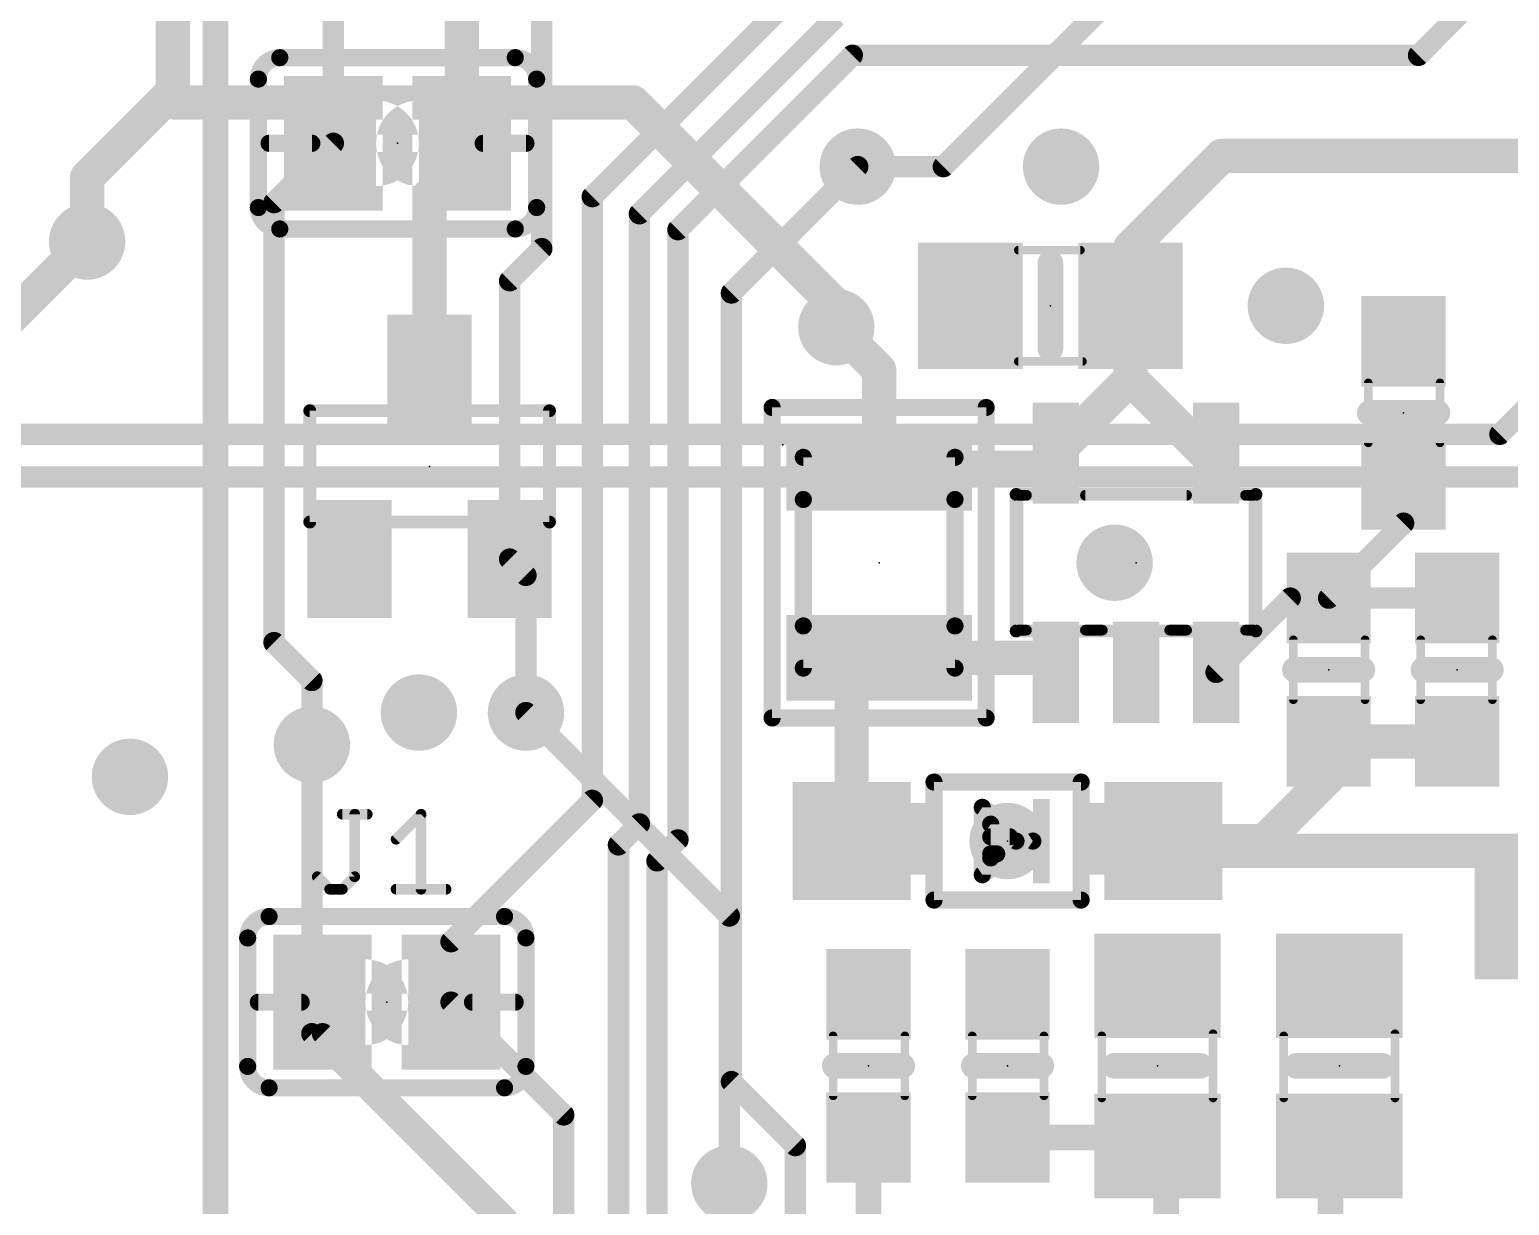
# Model space of a CAD drawing. Extents: x -8.6 to 41.9, y -5.2 to 49.8.
# Drawn here: x 8.97 to 26.53, y 9.65 to 23.6 of the extents above; entities that cross this region are included whole.
import ezdxf

# ---------------------------------------------------------------- set-up
doc = ezdxf.new("R2010")
doc.units = 0
for name, color, linetype in [('1', 12, 'CONTINUOUS'), ('16', 5, 'CONTINUOUS'), ('18', 110, 'CONTINUOUS'), ('21', 40, 'CONTINUOUS'), ('23', 40, 'CONTINUOUS'), ('24', 6, 'CONTINUOUS'), ('51', 253, 'CONTINUOUS')]:
    doc.layers.add(name, color=color, linetype=linetype)

# ---------------------------------------------------------------- blocks, each defined once
blk = doc.blocks.new('RECT')
blk.add_solid([(-0.5, -0.5), (0.5, -0.5), (-0.5, 0.5), (0.5, 0.5)])
blk = doc.blocks.new('ROUNDV')
at = {"const_width": 0.5}
blk.add_lwpolyline([(0, -0.25, 1), (0, 0.25, 1), (0, -0.25)], format="xyb", dxfattribs=at)

msp = doc.modelspace()

# ---------------------------------------------------------------- linework, layer by layer
at = {"layer": '1'}
for points, const_width in [([(15.047, 31.049), (15.047, 20.998)], 0.254), ([(14.097, 22.2476), (14.097, 25.527)], 0.4064), ([(25.4508, 23.2918), (26.543, 24.384)], 0.254), ([(11.176, 24.252), (11.176, 9.271)], 0.3048), ([(15.6464, 21.6154), (18.288, 24.257)], 0.254), ([(12.573, 22.2476), (12.573, 23.876)], 0.254), ([(16.2052, 21.4122), (18.542, 23.749)], 0.254), ([(16.6624, 21.2228), (18.7314, 23.2918)], 0.254), ([(18.7314, 23.2918), (23.4442, 23.2918)], 0.254), ([(23.4442, 23.2918), (25.4508, 23.2918)], 0.254), ([(11.8698, 21.5444), (12.573, 22.2476)], 0.254), ([(14.0589, 22.2095), (14.097, 22.2476)], 0.4064), ([(14.0589, 21.9777), (14.0589, 22.2095)], 0.4064), ([(22.032, 21.016), (23.114, 22.098)], 0.4064), ([(23.114, 22.098), (32.258, 22.098)], 0.4064), ([(13.716, 21.6348), (14.0589, 21.9777)], 0.4064), ([(18.796, 21.971), (17.2974, 20.4724)], 0.254), ([(13.716, 19.515), (13.716, 21.6348)], 0.4064), ([(11.8698, 16.3242), (11.8698, 21.5444)], 0.254), ([(15.6464, 21.6154), (15.6464, 14.4526)], 0.254), ([(16.2052, 21.4122), (16.2052, 14.1732)], 0.254), ([(7.485, 18.915), (9.652, 21.082)], 0.4064), ([(16.6624, 13.9838), (16.6624, 21.2228)], 0.254), ([(15.047, 20.998), (14.666, 20.617)], 0.254), ([(22.032, 20.32), (22.032, 21.016)], 0.4064), ([(14.666, 17.315), (14.666, 20.617)], 0.254), ([(17.2974, 11.1155), (17.2974, 20.4724)], 0.254), ([(22.032, 19.4561), (22.032, 20.32)], 0.4064), ([(18.542, 20.066), (19.05, 19.558)], 0.4064), ([(19.05, 19.558), (19.05, 18.399)], 0.4064), ([(21.148, 18.5721), (22.032, 19.4561)], 0.4064), ([(22.916, 18.5721), (22.032, 19.4561)], 0.4064), ([(20.9749, 18.399), (21.148, 18.5721)], 0.4064), ([(23.048, 18.5721), (22.916, 18.5721)], 0.4064), ([(19.05, 18.399), (20.9749, 18.399)], 0.4064), ([(25.273, 18.2), (25.273, 17.741)], 0.254), ([(25.273, 17.741), (24.384, 16.852)], 0.254), ([(14.859, 17.122), (14.666, 17.315)], 0.254), ([(14.859, 15.494), (14.859, 17.122)], 0.254), ([(23.048, 15.9719), (23.9281, 16.852)], 0.254), ([(23.9281, 16.852), (24.384, 16.852)], 0.254), ([(24.384, 16.852), (25.908, 16.852)], 0.254), ([(12.319, 15.875), (11.8698, 16.3242)], 0.254), ([(18.724, 15.819), (19.05, 16.145)], 0.4064), ([(19.05, 16.145), (20.9749, 16.145)], 0.4064), ([(20.9749, 16.145), (21.148, 15.9719)], 0.4064), ([(12.319, 15.113), (12.319, 15.875)], 0.254), ([(18.724, 13.97), (18.724, 15.819)], 0.4064), ([(24.384, 14.732), (24.384, 15.152)], 0.4064), ([(24.384, 15.152), (25.908, 15.152)], 0.4064), ([(23.622, 13.97), (24.384, 14.732)], 0.4064), ([(15.6464, 14.4526), (13.97, 12.7762)], 0.254), ([(16.2052, 14.1732), (15.957, 13.925)], 0.254), ([(15.957, 13.925), (15.957, 3.544)], 0.254), ([(16.4142, 13.7356), (16.6624, 13.9838)], 0.254), ([(22.424, 13.97), (23.622, 13.97)], 0.4064), ([(22.424, 13.97), (22.54, 13.854)], 0.4064), ([(26.736, 13.854), (22.54, 13.854)], 0.4064), ([(16.4142, 8.8588), (16.4142, 13.7356)], 0.254), ([(13.97, 12.0584), (13.97, 12.7762)], 0.254), ([(12.446, 11.684), (12.446, 12.0584)], 0.254), ([(15.307, 10.7214), (13.97, 12.0584)], 0.254), ([(14.657, 9.473), (12.446, 11.684)], 0.254), ([(18.0554, 10.3575), (17.2974, 11.1155)], 0.254), ([(15.307, 3.544), (15.307, 10.7214)], 0.254), ([(18.923, 8.89), (18.923, 10.453)], 0.3048), ([(20.574, 10.453), (22.252, 10.453)], 0.3048), ([(22.252, 10.453), (22.352, 10.353)], 0.3048), ([(18.0554, 9.0072), (18.0554, 10.3575)], 0.254), ([(22.457, 10.248), (22.352, 10.353)], 0.3048), ([(22.457, 7.239), (22.457, 10.248)], 0.3048), ([(24.407, 10.249), (24.511, 10.353)], 0.3048), ([(24.407, 3.544), (24.407, 10.249)], 0.3048), ([(17.272, 9.017), (17.272, 9.906)], 0.254)]:
    msp.add_lwpolyline(points, dxfattribs=dict(at, const_width=const_width))
for points, const_width in [([(18.7314, 23.3553, 1), (18.7314, 23.2283)], 0.127), ([(18.7763, 23.2469, 1), (18.6865, 23.3367)], 0.127), ([(23.4442, 23.3553, 1), (23.4442, 23.2283)], 0.127), ([(23.4442, 23.2283, 1), (23.4442, 23.3553)], 0.127), ([(25.4059, 23.3367, 1), (25.4957, 23.2469)], 0.127), ([(25.4508, 23.2283, 1), (25.4508, 23.3553)], 0.127), ([(12.5095, 22.2476, 1), (12.6365, 22.2476)], 0.127), ([(12.6179, 22.2027, 1), (12.5281, 22.2925)], 0.127), ([(14.1605, 22.2095, 1), (13.9573, 22.2095)], 0.2032), ([(13.9871, 22.2813, 1), (14.1307, 22.1377)], 0.2032), ([(13.9954, 22.2476, 1), (14.1986, 22.2476)], 0.2032), ([(14.1688, 22.1758, 1), (14.0252, 22.3194)], 0.2032), ([(23.114, 22.1996, 1), (23.114, 21.9964)], 0.2032), ([(23.1858, 22.0262, 1), (23.0422, 22.1698)], 0.2032), ([(14.1307, 21.9058, 1), (13.9871, 22.0495)], 0.2032), ([(13.9573, 21.9777, 1), (14.1605, 21.9777)], 0.2032), ([(18.8409, 21.9261, 1), (18.7511, 22.0159)], 0.127), ([(13.8176, 21.6348, 1), (13.6144, 21.6348)], 0.2032), ([(13.6442, 21.7066, 1), (13.7878, 21.5629)], 0.2032), ([(11.9333, 21.5444, 1), (11.8063, 21.5444)], 0.127), ([(11.8249, 21.5893, 1), (11.9147, 21.4995)], 0.127), ([(15.7099, 21.6154, 1), (15.5829, 21.6154)], 0.127), ([(15.6015, 21.6603, 1), (15.6913, 21.5705)], 0.127), ([(16.2687, 21.4122, 1), (16.1417, 21.4122)], 0.127), ([(16.1603, 21.4571, 1), (16.2501, 21.3673)], 0.127), ([(9.7238, 21.0102, 1), (9.5802, 21.1538)], 0.2032), ([(16.7259, 21.2228, 1), (16.5989, 21.2228)], 0.127), ([(16.6175, 21.2677, 1), (16.7073, 21.1779)], 0.127), ([(15.0919, 20.9531, 1), (15.0021, 21.0429)], 0.127), ([(22.1336, 21.016, 1), (21.9304, 21.016)], 0.2032), ([(21.9602, 21.0878, 1), (22.1038, 20.9442)], 0.2032), ([(14.9835, 20.998, 1), (15.1105, 20.998)], 0.127), ([(14.7295, 20.617, 1), (14.6025, 20.617)], 0.127), ([(14.6211, 20.6619, 1), (14.7109, 20.5721)], 0.127), ([(17.3609, 20.4724, 1), (17.2339, 20.4724)], 0.127), ([(17.2525, 20.5173, 1), (17.3423, 20.4275)], 0.127), ([(22.1336, 20.32, 1), (21.9304, 20.32)], 0.2032), ([(21.9304, 20.32, 1), (22.1336, 20.32)], 0.2032), ([(18.6138, 20.1378, 1), (18.4702, 19.9942)], 0.2032), ([(19.1516, 19.558, 1), (18.9484, 19.558)], 0.2032), ([(18.9782, 19.4862, 1), (19.1218, 19.6298)], 0.2032), ([(13.6144, 19.515, 1), (13.8176, 19.515)], 0.2032), ([(21.9304, 19.4561, 1), (22.1336, 19.4561)], 0.2032), ([(22.1038, 19.5279, 1), (21.9602, 19.3843)], 0.2032), ([(22.1038, 19.3843, 1), (21.9602, 19.5279)], 0.2032), ([(21.0762, 18.6439, 1), (21.2198, 18.5003)], 0.2032), ([(21.2198, 18.5003, 1), (21.0762, 18.6439)], 0.2032), ([(22.916, 18.6737, 1), (22.916, 18.4705)], 0.2032), ([(22.8442, 18.5003, 1), (22.9878, 18.6439)], 0.2032), ([(23.048, 18.4705, 1), (23.048, 18.6737)], 0.2032), ([(19.05, 18.5006, 1), (19.05, 18.2974)], 0.2032), ([(18.9484, 18.399, 1), (19.1516, 18.399)], 0.2032), ([(20.9031, 18.4708, 1), (21.0467, 18.3272)], 0.2032), ([(20.9749, 18.2974, 1), (20.9749, 18.5006)], 0.2032), ([(25.3365, 18.2, 1), (25.2095, 18.2)], 0.127), ([(25.2095, 17.741, 1), (25.3365, 17.741)], 0.127), ([(25.3179, 17.6961, 1), (25.2281, 17.7859)], 0.127), ([(14.7109, 17.3599, 1), (14.6211, 17.2701)], 0.127), ([(14.6025, 17.315, 1), (14.7295, 17.315)], 0.127), ([(14.9225, 17.122, 1), (14.7955, 17.122)], 0.127), ([(14.8141, 17.0771, 1), (14.9039, 17.1669)], 0.127), ([(23.9281, 16.9155, 1), (23.9281, 16.7885)], 0.127), ([(23.973, 16.8071, 1), (23.8832, 16.8969)], 0.127), ([(24.384, 16.9155, 1), (24.384, 16.7885)], 0.127), ([(24.3391, 16.8969, 1), (24.4289, 16.8071)], 0.127), ([(24.384, 16.7885, 1), (24.384, 16.9155)], 0.127), ([(25.908, 16.7885, 1), (25.908, 16.9155)], 0.127), ([(11.9147, 16.3691, 1), (11.8249, 16.2793)], 0.127), ([(11.8063, 16.3242, 1), (11.9333, 16.3242)], 0.127), ([(19.05, 16.2466, 1), (19.05, 16.0434)], 0.2032), ([(19.1218, 16.0732, 1), (18.9782, 16.2168)], 0.2032), ([(21.0467, 16.2168, 1), (20.9031, 16.0732)], 0.2032), ([(20.9749, 16.0434, 1), (20.9749, 16.2466)], 0.2032), ([(12.3825, 15.875, 1), (12.2555, 15.875)], 0.127), ([(12.2741, 15.8301, 1), (12.3639, 15.9199)], 0.127), ([(18.8256, 15.819, 1), (18.6224, 15.819)], 0.2032), ([(18.6522, 15.8908, 1), (18.7958, 15.7472)], 0.2032), ([(21.0762, 15.9001, 1), (21.2198, 16.0437)], 0.2032), ([(23.0031, 16.0168, 1), (23.0929, 15.927)], 0.127), ([(14.7955, 15.494, 1), (14.9225, 15.494)], 0.127), ([(24.4856, 15.152, 1), (24.2824, 15.152)], 0.2032), ([(24.384, 15.2536, 1), (24.384, 15.0504)], 0.2032), ([(25.908, 15.0504, 1), (25.908, 15.2536)], 0.2032), ([(12.2555, 15.113, 1), (12.3825, 15.113)], 0.127), ([(24.4558, 14.6602, 1), (24.3122, 14.8038)], 0.2032), ([(24.2824, 14.732, 1), (24.4856, 14.732)], 0.2032), ([(15.6913, 14.4077, 1), (15.6015, 14.4975)], 0.127), ([(15.5829, 14.4526, 1), (15.7099, 14.4526)], 0.127), ([(16.1417, 14.1732, 1), (16.2687, 14.1732)], 0.127), ([(16.2501, 14.1283, 1), (16.1603, 14.2181)], 0.127), ([(16.0205, 13.925, 1), (15.8935, 13.925)], 0.127), ([(16.7073, 13.9389, 1), (16.6175, 14.0287)], 0.127), ([(18.6224, 13.97, 1), (18.8256, 13.97)], 0.2032), ([(22.424, 14.0716, 1), (22.424, 13.8684)], 0.2032), ([(22.4958, 14.0418, 1), (22.3522, 13.8982)], 0.2032), ([(22.54, 13.9556, 1), (22.54, 13.7524)], 0.2032), ([(23.5502, 14.0418, 1), (23.6938, 13.8982)], 0.2032), ([(23.622, 13.8684, 1), (23.622, 14.0716)], 0.2032), ([(15.9121, 13.9699, 1), (16.0019, 13.8801)], 0.127), ([(16.5989, 13.9838, 1), (16.7259, 13.9838)], 0.127), ([(22.4682, 13.7822, 1), (22.6118, 13.9258)], 0.2032), ([(16.4777, 13.7356, 1), (16.3507, 13.7356)], 0.127), ([(16.3693, 13.7805, 1), (16.4591, 13.6907)], 0.127), ([(14.0335, 12.7762, 1), (13.9065, 12.7762)], 0.127), ([(13.9251, 12.8211, 1), (14.0149, 12.7313)], 0.127), ([(12.5095, 12.0584, 1), (12.3825, 12.0584)], 0.127), ([(14.0149, 12.1033, 1), (13.9251, 12.0135)], 0.127), ([(13.9065, 12.0584, 1), (14.0335, 12.0584)], 0.127), ([(12.4909, 11.7289, 1), (12.4011, 11.6391)], 0.127), ([(12.3825, 11.684, 1), (12.5095, 11.684)], 0.127), ([(17.3423, 11.1604, 1), (17.2525, 11.0706)], 0.127), ([(17.2339, 11.1155, 1), (17.3609, 11.1155)], 0.127), ([(15.3705, 10.7214, 1), (15.2435, 10.7214)], 0.127), ([(15.2621, 10.6765, 1), (15.3519, 10.7663)], 0.127), ([(18.9992, 10.453, 1), (18.8468, 10.453)], 0.1524), ([(20.574, 10.5292, 1), (20.574, 10.3768)], 0.1524), ([(22.3059, 10.5069, 1), (22.1981, 10.3991)], 0.1524), ([(22.252, 10.3768, 1), (22.252, 10.5292)], 0.1524), ([(18.1189, 10.3575, 1), (17.9919, 10.3575)], 0.127), ([(18.0105, 10.3126, 1), (18.1003, 10.4024)], 0.127), ([(22.4059, 10.4069, 1), (22.2981, 10.2991)], 0.1524), ([(22.2981, 10.2991, 1), (22.4059, 10.4069)], 0.1524), ([(22.5332, 10.248, 1), (22.3808, 10.248)], 0.1524), ([(22.4031, 10.1941, 1), (22.5109, 10.3019)], 0.1524), ([(24.4832, 10.249, 1), (24.3308, 10.249)], 0.1524), ([(24.3531, 10.3029, 1), (24.4609, 10.1951)], 0.1524), ([(24.5649, 10.2991, 1), (24.4571, 10.4069)], 0.1524), ([(17.3355, 9.906, 1), (17.2085, 9.906)], 0.127)]:
    msp.add_lwpolyline(points, format="xyb", dxfattribs=dict(at, const_width=const_width))
at = {"layer": '16'}
for points, const_width in [([(10.668, 38.608), (10.668, 23.368)], 0.4064), ([(19.812, 21.971), (22.352, 24.511)], 0.254), ([(10.668, 22.86), (10.668, 23.368)], 0.4064), ([(10.668, 22.86), (9.652, 21.844)], 0.4064), ([(10.668, 22.86), (10.668, 22.733)], 0.4064), ([(10.668, 22.733), (16.129, 22.733)], 0.4064), ([(18.542, 20.32), (16.129, 22.733)], 0.4064), ([(9.652, 21.082), (9.652, 21.844)], 0.4064), ([(18.796, 21.971), (19.812, 21.971)], 0.254), ([(18.542, 20.32), (18.542, 20.066)], 0.4064), ([(27.94, 20.32), (26.416, 18.796)], 0.254), ([(26.416, 18.796), (7.112, 18.796)], 0.254), ([(26.924, 18.288), (8.128, 18.288)], 0.254), ([(17.272, 13.081), (14.859, 15.494)], 0.254), ([(12.319, 15.113), (12.319, 11.684)], 0.254), ([(17.272, 9.906), (17.272, 13.081)], 0.254), ([(12.319, 11.684), (16.002, 8.001)], 0.254)]:
    msp.add_lwpolyline(points, dxfattribs=dict(at, const_width=const_width))
for points, const_width in [([(10.7696, 23.368, 1), (10.5664, 23.368)], 0.2032), ([(10.5664, 23.368, 1), (10.7696, 23.368)], 0.2032), ([(10.7696, 22.86, 1), (10.5664, 22.86)], 0.2032), ([(10.7398, 22.7882, 1), (10.5962, 22.9318)], 0.2032), ([(10.5664, 22.86, 1), (10.7696, 22.86)], 0.2032), ([(10.668, 22.8346, 1), (10.668, 22.6314)], 0.2032), ([(10.5664, 22.733, 1), (10.7696, 22.733)], 0.2032), ([(16.2008, 22.8048, 1), (16.0572, 22.6612)], 0.2032), ([(16.129, 22.6314, 1), (16.129, 22.8346)], 0.2032), ([(9.7536, 21.844, 1), (9.5504, 21.844)], 0.2032), ([(9.5802, 21.9158, 1), (9.7238, 21.7722)], 0.2032), ([(18.796, 22.0345, 1), (18.796, 21.9075)], 0.127), ([(19.7671, 22.0159, 1), (19.8569, 21.9261)], 0.127), ([(19.812, 21.9075, 1), (19.812, 22.0345)], 0.127), ([(9.5504, 21.082, 1), (9.7536, 21.082)], 0.2032), ([(18.6436, 20.32, 1), (18.4404, 20.32)], 0.2032), ([(18.4702, 20.2482, 1), (18.6138, 20.3918)], 0.2032), ([(18.4404, 20.066, 1), (18.6436, 20.066)], 0.2032), ([(26.3711, 18.8409, 1), (26.4609, 18.7511)], 0.127), ([(26.416, 18.7325, 1), (26.416, 18.8595)], 0.127), ([(14.9039, 15.5389, 1), (14.8141, 15.4491)], 0.127), ([(12.3825, 15.113, 1), (12.2555, 15.113)], 0.127), ([(17.3355, 13.081, 1), (17.2085, 13.081)], 0.127), ([(17.2271, 13.0361, 1), (17.3169, 13.1259)], 0.127), ([(12.3639, 11.7289, 1), (12.2741, 11.6391)], 0.127), ([(12.2555, 11.684, 1), (12.3825, 11.684)], 0.127), ([(17.2085, 9.906, 1), (17.3355, 9.906)], 0.127)]:
    msp.add_lwpolyline(points, format="xyb", dxfattribs=dict(at, const_width=const_width))
at = {"layer": '21'}
for points, const_width in [([(11.938, 23.2636, 0.4142), (11.684, 23.0096)], 0.2032), ([(11.938, 23.3144, 1), (11.938, 23.2128)], 0.1016), ([(11.938, 23.2128, 1), (11.938, 23.3144)], 0.1016), ([(14.986, 23.0096, 0.4142), (14.732, 23.2636)], 0.2032), ([(14.732, 23.3144, 1), (14.732, 23.2128)], 0.1016), ([(14.732, 23.2128, 1), (14.732, 23.3144)], 0.1016), ([(11.7348, 23.0096, 1), (11.6332, 23.0096)], 0.1016), ([(11.6332, 23.0096, 1), (11.7348, 23.0096)], 0.1016), ([(15.0368, 23.0096, 1), (14.9352, 23.0096)], 0.1016), ([(14.9352, 23.0096, 1), (15.0368, 23.0096)], 0.1016), ([(11.684, 21.4856, 0.4142), (11.938, 21.2316)], 0.2032), ([(11.7348, 21.4856, 1), (11.6332, 21.4856)], 0.1016), ([(11.6332, 21.4856, 1), (11.7348, 21.4856)], 0.1016), ([(14.732, 21.2316, 0.4142), (14.986, 21.4856)], 0.2032), ([(15.0368, 21.4856, 1), (14.9352, 21.4856)], 0.1016), ([(14.9352, 21.4856, 1), (15.0368, 21.4856)], 0.1016), ([(11.938, 21.2824, 1), (11.938, 21.1808)], 0.1016), ([(11.938, 21.1808, 1), (11.938, 21.2824)], 0.1016), ([(14.732, 21.2824, 1), (14.732, 21.1808)], 0.1016), ([(14.732, 21.1808, 1), (14.732, 21.2824)], 0.1016), ([(21.1582, 20.828, 1), (21.0058, 20.828)], 0.1524), ([(21.0058, 19.812, 1), (21.1582, 19.812)], 0.1524), ([(17.8308, 19.1135, 1), (17.7292, 19.1135)], 0.1016), ([(17.78, 19.1643, 1), (17.78, 19.0627)], 0.1016), ([(20.3708, 19.1135, 1), (20.2692, 19.1135)], 0.1016), ([(20.32, 19.0627, 1), (20.32, 19.1643)], 0.1016), ([(24.873, 19.1262, 1), (24.873, 18.9738)], 0.1524), ([(25.673, 18.9738, 1), (25.673, 19.1262)], 0.1524), ([(20.698, 18.1037, 1), (20.698, 18.0403)], 0.0635), ([(20.7297, 18.072, 1), (20.6663, 18.072)], 0.0635), ([(20.798, 18.0403, 1), (20.798, 18.1037)], 0.0635), ([(21.498, 18.1037, 1), (21.498, 18.0403)], 0.0635), ([(22.698, 18.0403, 1), (22.698, 18.1037)], 0.0635), ([(23.398, 18.1037, 1), (23.398, 18.0403)], 0.0635), ([(23.5297, 18.072, 1), (23.4663, 18.072)], 0.0635), ([(23.498, 18.0403, 1), (23.498, 18.1037)], 0.0635), ([(20.698, 16.5038, 1), (20.698, 16.4403)], 0.0635), ([(20.798, 16.4403, 1), (20.798, 16.5038)], 0.0635), ([(21.498, 16.5038, 1), (21.498, 16.4403)], 0.0635), ([(21.698, 16.4403, 1), (21.698, 16.5038)], 0.0635), ([(22.498, 16.5038, 1), (22.498, 16.4403)], 0.0635), ([(22.698, 16.4403, 1), (22.698, 16.5038)], 0.0635), ([(23.398, 16.5038, 1), (23.398, 16.4403)], 0.0635), ([(23.498, 16.4403, 1), (23.498, 16.5038)], 0.0635), ([(20.6663, 16.472, 1), (20.7297, 16.472)], 0.0635), ([(23.4663, 16.472, 1), (23.5297, 16.472)], 0.0635), ([(23.984, 16.0782, 1), (23.984, 15.9258)], 0.1524), ([(24.784, 15.9258, 1), (24.784, 16.0782)], 0.1524), ([(25.508, 16.0782, 1), (25.508, 15.9258)], 0.1524), ([(26.308, 15.9258, 1), (26.308, 16.0782)], 0.1524), ([(17.78, 15.4813, 1), (17.78, 15.3797)], 0.1016), ([(17.7292, 15.4305, 1), (17.8308, 15.4305)], 0.1016), ([(20.2692, 15.4305, 1), (20.3708, 15.4305)], 0.1016), ([(20.32, 15.3797, 1), (20.32, 15.4813)], 0.1016), ([(19.701, 14.7208, 1), (19.701, 14.6192)], 0.1016), ([(21.447, 14.6192, 1), (21.447, 14.7208)], 0.1016), ([(20.3248, 14.37, 1), (20.2232, 14.37)], 0.1016), ([(20.3022, 14.4123, 1), (20.2458, 14.3277)], 0.1016), ([(12.6791, 14.32, 1), (12.6791, 14.2565)], 0.0635), ([(12.8591, 14.2883, 1), (12.7956, 14.2883)], 0.0635), ([(12.9757, 14.2565, 1), (12.9757, 14.32)], 0.0635), ([(13.6464, 14.2883, 1), (13.5829, 14.2883)], 0.0635), ([(13.6371, 14.2658, 1), (13.5922, 14.3107)], 0.0635), ([(20.4248, 14.17, 1), (20.3232, 14.17)], 0.1016), ([(20.4022, 14.2123, 1), (20.3458, 14.1277)], 0.1016), ([(20.374, 14.0716, 1), (20.374, 13.97)], 0.1016), ([(20.5978, 13.97, 1), (20.5978, 14.0716)], 0.1016), ([(20.7022, 13.9277, 1), (20.6458, 14.0123)], 0.1016), ([(20.6458, 13.9277, 1), (20.7022, 14.0123)], 0.1016), ([(20.9022, 13.9277, 1), (20.8458, 14.0123)], 0.1016), ([(20.8458, 13.9277, 1), (20.9022, 14.0123)], 0.1016), ([(13.2956, 14.0141, 1), (13.3405, 13.9692)], 0.0635), ([(20.374, 13.8684, 1), (20.374, 13.7668)], 0.1016), ([(20.4454, 13.7668, 1), (20.4454, 13.8684)], 0.1016), ([(20.3458, 13.8123, 1), (20.4022, 13.7277)], 0.1016), ([(20.3232, 13.77, 1), (20.4248, 13.77)], 0.1016), ([(12.405, 13.5692, 1), (12.36, 13.5243)], 0.0635), ([(12.7956, 13.5468, 1), (12.8591, 13.5468)], 0.0635), ([(12.8498, 13.5243, 1), (12.8049, 13.5692)], 0.0635), ([(20.2458, 13.6123, 1), (20.3022, 13.5277)], 0.1016), ([(20.2232, 13.57, 1), (20.3248, 13.57)], 0.1016), ([(12.5308, 13.4303, 1), (12.5308, 13.3667)], 0.0635), ([(12.5083, 13.376, 1), (12.5532, 13.421)], 0.0635), ([(12.6566, 13.421, 1), (12.7015, 13.376)], 0.0635), ([(12.6791, 13.3667, 1), (12.6791, 13.4303)], 0.0635), ([(13.318, 13.4303, 1), (13.318, 13.3667)], 0.0635), ([(13.5829, 13.3985, 1), (13.6464, 13.3985)], 0.0635), ([(13.9112, 13.3667, 1), (13.9112, 13.4303)], 0.0635), ([(19.701, 13.3208, 1), (19.701, 13.2192)], 0.1016), ([(21.447, 13.2192, 1), (21.447, 13.3208)], 0.1016), ([(11.811, 13.0744, 0.4142), (11.557, 12.8204)], 0.2032), ([(11.811, 13.1252, 1), (11.811, 13.0236)], 0.1016), ([(11.811, 13.0236, 1), (11.811, 13.1252)], 0.1016), ([(14.859, 12.8204, 0.4142), (14.605, 13.0744)], 0.2032), ([(14.605, 13.1252, 1), (14.605, 13.0236)], 0.1016), ([(14.605, 13.0236, 1), (14.605, 13.1252)], 0.1016), ([(11.6078, 12.8204, 1), (11.5062, 12.8204)], 0.1016), ([(11.5062, 12.8204, 1), (11.6078, 12.8204)], 0.1016), ([(14.9098, 12.8204, 1), (14.8082, 12.8204)], 0.1016), ([(14.8082, 12.8204, 1), (14.9098, 12.8204)], 0.1016), ([(18.523, 11.3792, 1), (18.523, 11.2268)], 0.1524), ([(19.323, 11.2268, 1), (19.323, 11.3792)], 0.1524), ([(20.174, 11.3792, 1), (20.174, 11.2268)], 0.1524), ([(20.974, 11.2268, 1), (20.974, 11.3792)], 0.1524), ([(21.844, 11.3792, 1), (21.844, 11.2268)], 0.1524), ([(22.86, 11.2268, 1), (22.86, 11.3792)], 0.1524), ([(24.003, 11.3792, 1), (24.003, 11.2268)], 0.1524), ([(25.019, 11.2268, 1), (25.019, 11.3792)], 0.1524), ([(11.557, 11.2964, 0.4142), (11.811, 11.0424)], 0.2032), ([(11.6078, 11.2964, 1), (11.5062, 11.2964)], 0.1016), ([(11.5062, 11.2964, 1), (11.6078, 11.2964)], 0.1016), ([(14.605, 11.0424, 0.4142), (14.859, 11.2964)], 0.2032), ([(14.9098, 11.2964, 1), (14.8082, 11.2964)], 0.1016), ([(14.8082, 11.2964, 1), (14.9098, 11.2964)], 0.1016), ([(11.811, 11.0932, 1), (11.811, 10.9916)], 0.1016), ([(11.811, 10.9916, 1), (11.811, 11.0932)], 0.1016), ([(14.605, 11.0932, 1), (14.605, 10.9916)], 0.1016), ([(14.605, 10.9916, 1), (14.605, 11.0932)], 0.1016)]:
    msp.add_lwpolyline(points, format="xyb", dxfattribs=dict(at, const_width=const_width))
for points, const_width in [([(11.938, 23.2636), (14.732, 23.2636)], 0.2032), ([(11.684, 23.0096), (11.684, 21.4856)], 0.2032), ([(14.986, 23.0096), (14.986, 21.4856)], 0.2032), ([(14.732, 21.2316), (11.938, 21.2316)], 0.2032), ([(21.082, 19.812), (21.082, 20.828)], 0.3048), ([(17.78, 15.4305), (17.78, 19.1135)], 0.2032), ([(17.78, 19.1135), (20.32, 19.1135)], 0.2032), ([(20.32, 19.1135), (20.32, 15.4305)], 0.2032), ([(25.673, 19.05), (24.873, 19.05)], 0.3048), ([(20.798, 18.072), (20.698, 18.072)], 0.127), ([(20.698, 18.072), (20.698, 16.472)], 0.127), ([(21.498, 18.072), (22.698, 18.072)], 0.127), ([(23.398, 18.072), (23.498, 18.072)], 0.127), ([(23.498, 18.072), (23.498, 16.472)], 0.127), ([(20.698, 16.472), (20.798, 16.472)], 0.127), ([(21.498, 16.472), (21.698, 16.472)], 0.127), ([(22.498, 16.472), (22.698, 16.472)], 0.127), ([(23.498, 16.472), (23.398, 16.472)], 0.127), ([(24.784, 16.002), (23.984, 16.002)], 0.3048), ([(25.508, 16.002), (26.308, 16.002)], 0.3048), ([(20.32, 15.4305), (17.78, 15.4305)], 0.2032), ([(19.701, 14.67), (21.447, 14.67)], 0.2032), ([(20.274, 13.57), (20.274, 14.37)], 0.2032), ([(20.274, 14.37), (20.874, 13.97)], 0.2032), ([(12.6791, 14.2883), (12.9757, 14.2883)], 0.127), ([(12.8274, 13.5468), (12.8274, 14.2883)], 0.127), ([(13.318, 13.9917), (13.6146, 14.2883)], 0.127), ([(13.6146, 14.2883), (13.6146, 13.3985)], 0.127), ([(20.374, 13.77), (20.374, 14.17)], 0.2032), ([(20.374, 14.17), (20.674, 13.97)], 0.2032), ([(20.874, 13.97), (20.274, 13.57)], 0.2032), ([(20.374, 14.0208), (20.5978, 14.0208)], 0.2032), ([(20.674, 13.97), (20.374, 13.77)], 0.2032), ([(20.374, 13.8176), (20.4454, 13.8176)], 0.2032), ([(12.3825, 13.5468), (12.5308, 13.3985)], 0.127), ([(12.6791, 13.3985), (12.8274, 13.5468)], 0.127), ([(12.5308, 13.3985), (12.6791, 13.3985)], 0.127), ([(13.318, 13.3985), (13.9112, 13.3985)], 0.127), ([(21.447, 13.27), (19.701, 13.27)], 0.2032), ([(11.811, 13.0744), (14.605, 13.0744)], 0.2032), ([(11.557, 12.8204), (11.557, 11.2964)], 0.2032), ([(14.859, 12.8204), (14.859, 11.2964)], 0.2032), ([(19.323, 11.303), (18.523, 11.303)], 0.3048), ([(20.974, 11.303), (20.174, 11.303)], 0.3048), ([(22.86, 11.303), (21.844, 11.303)], 0.3048), ([(25.019, 11.303), (24.003, 11.303)], 0.3048), ([(14.605, 11.0424), (11.811, 11.0424)], 0.2032)]:
    msp.add_lwpolyline(points, dxfattribs=dict(at, const_width=const_width))
at = {"layer": '23'}
for p in [(13.335, 22.2476), (21.082, 20.32), (25.273, 19.05), (13.716, 18.415), (19.05, 17.272), (22.098, 17.272), (24.384, 16.002), (25.908, 16.002), (20.574, 13.97), (13.208, 12.0584), (18.923, 11.303), (20.574, 11.303), (22.352, 11.303), (24.511, 11.303)]:
    msp.add_point(p, dxfattribs=at)
at = {"layer": '24'}
msp.add_point((17.907, 18.669), dxfattribs=at)
at = {"layer": '51'}
for points, const_width in [([(13.081, 22.3746, 1), (13.081, 22.1206)], 1.27), ([(13.589, 22.1206, 1), (13.589, 22.3746)], 1.27), ([(11.811, 22.2984, 1), (11.811, 22.1968)], 0.1016), ([(12.319, 22.1968, 1), (12.319, 22.2984)], 0.1016), ([(14.351, 22.2984, 1), (14.351, 22.1968)], 0.1016), ([(14.859, 22.1968, 1), (14.859, 22.2984)], 0.1016), ([(20.701, 21.0054, 1), (20.701, 20.9546)], 0.0508), ([(21.438, 20.9546, 1), (21.438, 21.0054)], 0.0508), ([(20.701, 19.6854, 1), (20.701, 19.6346)], 0.0508), ([(21.463, 19.6346, 1), (21.463, 19.6854)], 0.0508), ([(24.8794, 19.406, 1), (24.8286, 19.406)], 0.0508), ([(25.7304, 19.406, 1), (25.6796, 19.406)], 0.0508), ([(12.3317, 19.0754, 1), (12.2555, 19.0754)], 0.0762), ([(12.2936, 19.1135, 1), (12.2936, 19.0373)], 0.0762), ([(15.1765, 19.0754, 1), (15.1003, 19.0754)], 0.0762), ([(15.1384, 19.0373, 1), (15.1384, 19.1135)], 0.0762), ([(18.2008, 18.522, 1), (18.0992, 18.522)], 0.1016), ([(18.15, 18.5728, 1), (18.15, 18.4712)], 0.1016), ([(20.0008, 18.522, 1), (19.8992, 18.522)], 0.1016), ([(19.95, 18.4712, 1), (19.95, 18.5728)], 0.1016), ([(24.8286, 18.694, 1), (24.8794, 18.694)], 0.0508), ([(25.6796, 18.694, 1), (25.7304, 18.694)], 0.0508), ([(18.2008, 18.022, 1), (18.0992, 18.022)], 0.1016), ([(18.15, 18.0728, 1), (18.15, 17.9712)], 0.1016), ([(20.0008, 18.022, 1), (19.8992, 18.022)], 0.1016), ([(19.95, 17.9712, 1), (19.95, 18.0728)], 0.1016), ([(20.7137, 18.0824, 1), (20.6375, 18.0824)], 0.0762), ([(20.6756, 18.1205, 1), (20.6756, 18.0443)], 0.0762), ([(23.5585, 18.0824, 1), (23.4823, 18.0824)], 0.0762), ([(23.5204, 18.0443, 1), (23.5204, 18.1205)], 0.0762), ([(18.0992, 18.022, 1), (18.2008, 18.022)], 0.1016), ([(19.8992, 18.022, 1), (20.0008, 18.022)], 0.1016), ([(12.2936, 17.7927, 1), (12.2936, 17.7165)], 0.0762), ([(12.2555, 17.7546, 1), (12.3317, 17.7546)], 0.0762), ([(15.1003, 17.7546, 1), (15.1765, 17.7546)], 0.0762), ([(15.1384, 17.7165, 1), (15.1384, 17.7927)], 0.0762), ([(18.2008, 16.522, 1), (18.0992, 16.522)], 0.1016), ([(18.15, 16.5728, 1), (18.15, 16.4712)], 0.1016), ([(18.0992, 16.522, 1), (18.2008, 16.522)], 0.1016), ([(20.0008, 16.522, 1), (19.8992, 16.522)], 0.1016), ([(19.8992, 16.522, 1), (20.0008, 16.522)], 0.1016), ([(19.95, 16.4712, 1), (19.95, 16.5728)], 0.1016), ([(20.6756, 16.4997, 1), (20.6756, 16.4235)], 0.0762), ([(23.5204, 16.4235, 1), (23.5204, 16.4997)], 0.0762), ([(20.6375, 16.4616, 1), (20.7137, 16.4616)], 0.0762), ([(23.4823, 16.4616, 1), (23.5585, 16.4616)], 0.0762), ([(23.9904, 16.358, 1), (23.9396, 16.358)], 0.0508), ([(24.8414, 16.358, 1), (24.7906, 16.358)], 0.0508), ([(25.5014, 16.358, 1), (25.4506, 16.358)], 0.0508), ([(26.3524, 16.358, 1), (26.3016, 16.358)], 0.0508), ([(18.15, 16.0728, 1), (18.15, 15.9712)], 0.1016), ([(18.0992, 16.022, 1), (18.2008, 16.022)], 0.1016), ([(19.8992, 16.022, 1), (20.0008, 16.022)], 0.1016), ([(19.95, 15.9712, 1), (19.95, 16.0728)], 0.1016), ([(23.9396, 15.646, 1), (23.9904, 15.646)], 0.0508), ([(24.7906, 15.646, 1), (24.8414, 15.646)], 0.0508), ([(25.4506, 15.646, 1), (25.5014, 15.646)], 0.0508), ([(26.3016, 15.646, 1), (26.3524, 15.646)], 0.0508), ([(19.7518, 14.67, 1), (19.6502, 14.67)], 0.1016), ([(21.4978, 14.67, 1), (21.3962, 14.67)], 0.1016), ([(19.6502, 13.27, 1), (19.7518, 13.27)], 0.1016), ([(21.3962, 13.27, 1), (21.4978, 13.27)], 0.1016), ([(12.954, 12.1854, 1), (12.954, 11.9314)], 1.27), ([(13.462, 11.9314, 1), (13.462, 12.1854)], 1.27), ([(11.684, 12.1092, 1), (11.684, 12.0076)], 0.1016), ([(12.192, 12.0076, 1), (12.192, 12.1092)], 0.1016), ([(14.224, 12.1092, 1), (14.224, 12.0076)], 0.1016), ([(14.732, 12.0076, 1), (14.732, 12.1092)], 0.1016), ([(18.5294, 11.659, 1), (18.4786, 11.659)], 0.0508), ([(19.3804, 11.659, 1), (19.3296, 11.659)], 0.0508), ([(20.1804, 11.659, 1), (20.1296, 11.659)], 0.0508), ([(21.0314, 11.659, 1), (20.9806, 11.659)], 0.0508), ([(21.7174, 11.659, 1), (21.6666, 11.659)], 0.0508), ([(23.0374, 11.684, 1), (22.9866, 11.684)], 0.0508), ([(23.8764, 11.659, 1), (23.8256, 11.659)], 0.0508), ([(25.1964, 11.684, 1), (25.1456, 11.684)], 0.0508), ([(18.4786, 10.947, 1), (18.5294, 10.947)], 0.0508), ([(19.3296, 10.947, 1), (19.3804, 10.947)], 0.0508), ([(20.1296, 10.947, 1), (20.1804, 10.947)], 0.0508), ([(20.9806, 10.947, 1), (21.0314, 10.947)], 0.0508), ([(21.6666, 10.922, 1), (21.7174, 10.922)], 0.0508), ([(22.9866, 10.922, 1), (23.0374, 10.922)], 0.0508), ([(23.8256, 10.922, 1), (23.8764, 10.922)], 0.0508), ([(25.1456, 10.922, 1), (25.1964, 10.922)], 0.0508)]:
    msp.add_lwpolyline(points, format="xyb", dxfattribs=dict(at, const_width=const_width))
for points, const_width in [([(12.319, 22.2476), (11.811, 22.2476)], 0.2032), ([(14.351, 22.2476), (14.859, 22.2476)], 0.2032), ([(21.438, 20.98), (20.701, 20.98)], 0.1016), ([(21.463, 19.66), (20.701, 19.66)], 0.1016), ([(24.854, 19.406), (24.854, 18.694)], 0.1016), ([(25.705, 19.406), (25.705, 18.694)], 0.1016), ([(12.2936, 17.7546), (12.2936, 19.0754)], 0.1524), ([(12.2936, 19.0754), (15.1384, 19.0754)], 0.1524), ([(15.1384, 19.0754), (15.1384, 17.7546)], 0.1524), ([(18.15, 18.522), (18.15, 18.022)], 0.2032), ([(18.15, 18.522), (19.95, 18.522)], 0.2032), ([(19.95, 18.522), (19.95, 18.022)], 0.2032), ([(18.15, 18.022), (18.15, 16.522)], 0.2032), ([(18.15, 18.022), (19.95, 18.022)], 0.2032), ([(19.95, 18.022), (19.95, 16.522)], 0.2032), ([(20.6756, 16.4616), (20.6756, 18.0824)], 0.1524), ([(20.6756, 18.0824), (23.5204, 18.0824)], 0.1524), ([(23.5204, 18.0824), (23.5204, 16.4616)], 0.1524), ([(15.1384, 17.7546), (12.2936, 17.7546)], 0.1524), ([(18.15, 16.522), (18.15, 16.022)], 0.2032), ([(18.15, 16.522), (19.95, 16.522)], 0.2032), ([(19.95, 16.522), (19.95, 16.022)], 0.2032), ([(23.5204, 16.4616), (20.6756, 16.4616)], 0.1524), ([(23.965, 16.358), (23.965, 15.646)], 0.1016), ([(24.816, 16.358), (24.816, 15.646)], 0.1016), ([(25.476, 15.646), (25.476, 16.358)], 0.1016), ([(26.327, 15.646), (26.327, 16.358)], 0.1016), ([(18.15, 16.022), (19.95, 16.022)], 0.2032), ([(19.701, 13.27), (19.701, 14.67)], 0.2032), ([(21.447, 14.67), (21.447, 13.27)], 0.2032), ([(12.192, 12.0584), (11.684, 12.0584)], 0.2032), ([(14.224, 12.0584), (14.732, 12.0584)], 0.2032), ([(18.504, 11.659), (18.504, 10.947)], 0.1016), ([(19.355, 11.659), (19.355, 10.947)], 0.1016), ([(20.155, 11.659), (20.155, 10.947)], 0.1016), ([(21.006, 11.659), (21.006, 10.947)], 0.1016), ([(21.692, 11.659), (21.692, 10.922)], 0.1016), ([(23.012, 11.684), (23.012, 10.922)], 0.1016), ([(23.851, 11.659), (23.851, 10.922)], 0.1016), ([(25.171, 11.684), (25.171, 10.922)], 0.1016)]:
    msp.add_lwpolyline(points, dxfattribs=dict(at, const_width=const_width))

# ---------------------------------------------------------------- block references
at = {"layer": '1'}
for p, xscale, yscale, rotation in [((12.573, 22.2476), 1.1684, 1.6002, 180), ((14.097, 22.2476), 1.1684, 1.6002, 180), ((20.132, 20.32), 1.24, 1.5, 180), ((22.032, 20.32), 1.24, 1.5, 180), ((19.05, 18.399), 1.016, 2.2, 270), ((19.05, 16.145), 1.016, 2.2, 270), ((18.724, 13.97), 1.4, 1.4, 270), ((22.424, 13.97), 1.4, 1.4, 270), ((26.736, 13.081), 1.24, 1.5, 180), ((12.446, 12.0584), 1.1684, 1.6002, 180), ((13.97, 12.0584), 1.1684, 1.6002, 180), ((22.352, 12.253), 1.24, 1.5, 270), ((24.511, 12.253), 1.24, 1.5, 270), ((22.352, 10.353), 1.24, 1.5, 270), ((24.511, 10.353), 1.24, 1.5, 270)]:
    msp.add_blockref('RECT', p, dxfattribs=dict(at, xscale=xscale, yscale=yscale, rotation=rotation))
for p, xscale, yscale in [((13.335, 22.2476), 0.635, 0.2032), ((21.148, 18.5721), 0.55, 1.2), ((23.048, 18.5721), 0.55, 1.2), ((21.148, 15.9719), 0.55, 1.2), ((22.098, 15.9719), 0.55, 1.2), ((23.048, 15.9719), 0.55, 1.2), ((13.208, 12.0584), 0.635, 0.2032)]:
    msp.add_blockref('RECT', p, dxfattribs=dict(at, xscale=xscale, yscale=yscale))
at = {"layer": '1', "xscale": 1.075}
for p, rotation in [((25.273, 19.9), 270), ((25.273, 18.2), 270), ((24.384, 16.852), 270), ((25.908, 16.852), 90), ((24.384, 15.152), 270), ((25.908, 15.152), 90), ((18.923, 12.153), 270), ((20.574, 12.153), 270), ((18.923, 10.453), 270), ((20.574, 10.453), 270)]:
    msp.add_blockref('RECT', p, dxfattribs=dict(at, rotation=rotation))
at = {"layer": '1', "yscale": 1.4}
for p in [(13.716, 19.515), (12.766, 17.315), (14.666, 17.315)]:
    msp.add_blockref('RECT', p, dxfattribs=at)
at = {"layer": '18', "xscale": 0.9064, "yscale": 0.9064}
for p in [(18.796, 21.971), (18.796, 21.971), (21.209, 21.971), (21.209, 21.971), (9.652, 21.082), (9.652, 21.082), (23.876, 20.32), (23.876, 20.32), (18.542, 20.066), (18.542, 20.066), (21.844, 17.272), (21.844, 17.272), (13.589, 15.494), (13.589, 15.494), (14.859, 15.494), (14.859, 15.494), (12.319, 15.113), (12.319, 15.113), (10.16, 14.732), (10.16, 14.732), (20.574, 13.97), (20.574, 13.97), (17.272, 9.906), (17.272, 9.906)]:
    msp.add_blockref('ROUNDV', p, dxfattribs=at)
at = {"layer": '21', "xscale": 0.2, "rotation": 180}
msp.add_blockref('RECT', (20.974, 13.97), dxfattribs=at)
at = {"layer": '51'}
for p, xscale, yscale, rotation in [((20.3514, 20.3189), 0.7501, 1.4501, 180), ((21.7992, 20.3189), 0.7501, 1.4501, 180), ((25.2781, 19.6381), 0.5001, 0.95, 270), ((25.2781, 18.4698), 0.5001, 0.95, 270), ((24.3891, 16.5902), 0.5001, 0.95, 270), ((25.9029, 16.5823), 0.5001, 0.95, 90), ((24.3891, 15.4218), 0.5001, 0.95, 270), ((25.9029, 15.4139), 0.5001, 0.95, 90), ((19.226, 13.995), 0.75, 0.85, 180), ((21.922, 13.995), 0.75, 0.85, 180), ((22.3531, 12.0202), 0.7501, 1.4501, 270), ((24.5122, 12.0202), 0.7501, 1.4501, 270), ((18.9281, 11.8912), 0.5001, 0.95, 270), ((20.5791, 11.8912), 0.5001, 0.95, 270), ((18.9281, 10.7228), 0.5001, 0.95, 270), ((20.5791, 10.7228), 0.5001, 0.95, 270), ((22.3531, 10.5724), 0.7501, 1.4501, 270), ((24.5122, 10.5724), 0.7501, 1.4501, 270)]:
    msp.add_blockref('RECT', p, dxfattribs=dict(at, xscale=xscale, yscale=yscale, rotation=rotation))
for p, xscale, yscale in [((13.716, 19.4183), 0.4572, 0.5842), ((21.148, 18.447), 0.5, 0.65), ((23.048, 18.447), 0.5, 0.65), ((12.7762, 17.4117), 0.4572, 0.5842), ((14.6558, 17.4117), 0.4572, 0.5842), ((21.148, 16.097), 0.5, 0.65), ((22.098, 16.097), 0.5, 0.65), ((23.048, 16.097), 0.5, 0.65)]:
    msp.add_blockref('RECT', p, dxfattribs=dict(at, xscale=xscale, yscale=yscale))

doc.saveas('drawing.dxf')
